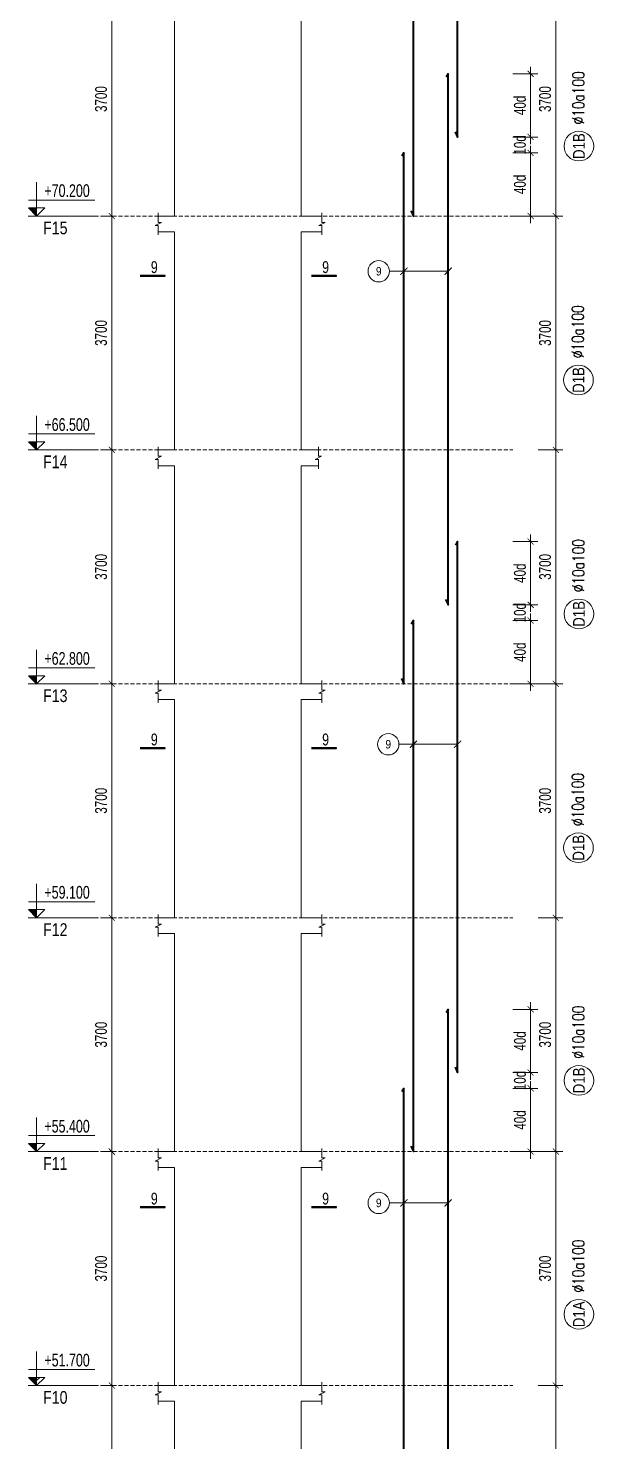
# Model space of a CAD drawing. Header units: millimetres. Extents: x 415878 to 795945, y 85573 to 378758.
# Drawn here: x 476186 to 485136, y 152140 to 174500 of the extents above; entities that cross this region are included whole.
import ezdxf
from ezdxf.enums import TextEntityAlignment as Align

# ---------------------------------------------------------------- set-up
doc = ezdxf.new("R2010")
doc.units = ezdxf.units.MM
doc.linetypes.add('DASHED2', pattern=[9.524999999999999, 6.35, -3.175])
doc.layers.get('0').update_dxf_attribs({"lineweight": 20})
doc.layers.get('Defpoints').update_dxf_attribs({"color": 151, "lineweight": 9})
for name, color, linetype, lineweight in [('NDC_S_ANNO', 7, 'Continuous', 20), ('NDC_S_CONTINUOUS', 3, 'Continuous', 20), ('NDC_S_DIM', 1, 'Continuous', 15), ('NDC_S_ENG TITLE', 3, 'Continuous', 20), ('NDC_S_HATCH MATERIAL', 8, 'Continuous', 13), ('NDC_S_LEADER', 1, 'Continuous', 15), ('NDC_S_REBAR NO.', 7, 'Continuous', 20), ('NDC_S_REBAR NO. BOX', 1, 'Continuous', 9), ('NDC_S_STIRRUP', 4, 'Continuous', 40), ('NDC_S_TEXT SYMBOL', 7, 'Continuous', 20), ('NDC_S_VN TEXT', 7, 'Continuous', 20)]:
    doc.layers.add(name, color=color, linetype=linetype, lineweight=lineweight)
doc.styles.add('NDC_ANNO', font='', dxfattribs={"width": 0.8})
doc.styles.add('NDC_ARIAL', font='arial.ttf', dxfattribs={"width": 0.85})
doc.styles.add('NDC_DIM', font='', dxfattribs={"width": 0.75})
doc.styles.add('NDC_ROMANS', font='romans.shx', dxfattribs={"width": 0.7})
doc.styles.add('NDC_VIE TXT', font='arial.ttf', dxfattribs={"width": 0.8})
doc.styles.get('NDC_ANNO').set_extended_font_data('Dotum')
doc.styles.get('NDC_DIM').set_extended_font_data('Dotum')
doc.dimstyles.new('NDC_dim_75', dxfattribs={"dimscale": 75, "dimtxt": 2.5, "dimasz": 1.5, "dimexe": 1.5, "dimexo": 2.5, "dimgap": 1, "dimtad": 1, "dimdec": 0, "dimzin": 0, "dimdsep": 46, "dimtxsty": 'NDC_DIM', "dimblk": 'DIMMARK', "dimcen": 0.09, "dimdle": 1.2, "dimclrd": 1, "dimclre": 1, "dimclrt": 3, "dimadec": 0, "dimazin": 0, "dimtfac": 1, "dimtdec": 0, "dimtix": 1, "dimtofl": 0, "dimtmove": 0, "dimatfit": 3, "dimfxl": 8, "dimfxlon": 1, "dimtolj": 1, "dimtzin": 0, "dimarcsym": 0})

# ---------------------------------------------------------------- blocks, each defined once
blk = doc.blocks.new('*U25')
at = {"layer": 'NDC_S_ANNO', "color": 0, "linetype": 'ByBlock', "lineweight": -2}
blk.add_line((-4.357142640116527, 0.002997111644365447), (1.000000217026004, 0.002999782974066001), dxfattribs=at)
at = {"layer": 'NDC_S_ANNO', "ltscale": 0.005, "const_width": 0.5}
blk.add_lwpolyline([(1.000000217026004, 0.002999782974066001), (-4.357142640116527, 0.002997111644365447)], dxfattribs=at)
at = {"layer": 'NDC_S_TEXT SYMBOL', "linetype": 'ByBlock', "lineweight": -2, "style": 'NDC_ANNO', "width": 0.8}
blk.add_attdef('DETAIL', text='', height=2.5, dxfattribs=at).set_placement((-0.635006858396082, 1.824862175366434), align=Align.MIDDLE_RIGHT)
blk = doc.blocks.new('*U26')
at = {"layer": 'NDC_S_ANNO', "color": 0, "linetype": 'ByBlock', "lineweight": -2}
blk.add_line((1.000000217026004, 0.002997111644368654), (-4.357142640116527, 0.002999782974062794), dxfattribs=at)
at = {"layer": 'NDC_S_ANNO', "ltscale": 0.005, "const_width": 0.5}
blk.add_lwpolyline([(1.000000217026004, 0.002999782974066001), (-4.357142640116527, 0.002997111644365447)], dxfattribs=at)
at = {"layer": 'NDC_S_TEXT SYMBOL', "linetype": 'ByBlock', "lineweight": -2, "style": 'NDC_ANNO', "width": 0.8}
blk.add_attdef('DETAIL', text='', height=2.5, dxfattribs=at).set_placement((-0.635006858396082, 1.824862175366434), align=Align.MIDDLE_RIGHT)
blk = doc.blocks.new('DIMMARK')
at = {"layer": 'NDC_S_DIM', "color": 1}
blk.add_line((-1.5, 0), (1, 0), dxfattribs=at)
at = {"layer": 'NDC_S_DIM', "color": 2, "const_width": 0.1}
blk.add_lwpolyline([(-0.4242640687119285, -0.4242640687119285), (0.4242640687119285, 0.4242640687119285)], dxfattribs=at)
blk = doc.blocks.new('*D673')
at = {"layer": 'Defpoints', "color": 0, "transparency": 16777216}
for p in [(477507.7895049969, 153029.3984995191), (477739.352542142, 153029.3984995191), (477904.1613285603, 149329.3984995191)]:
    blk.add_point(p, dxfattribs=at)
at = {"layer": 'NDC_S_HATCH MATERIAL', "color": 1, "lineweight": -2, "transparency": 16777216}
for p, q in [((477551.852542142, 153029.3984995191), (477395.2895049969, 153029.3984995191)), ((477507.7895049969, 149441.8984995191), (477507.7895049969, 152916.8984995191)), ((477716.6613285603, 149329.3984995191), (477395.2895049969, 149329.3984995191))]:
    blk.add_line(p, q, dxfattribs=at)
at = {"layer": 'NDC_S_HATCH MATERIAL', "color": 1, "lineweight": -2, "transparency": 16777216, "xscale": 112.5, "yscale": 112.5, "zscale": 112.5}
for p, rotation in [((477507.7895049969, 153029.3984995191), 90), ((477507.7895049969, 149329.3984995191), 270)]:
    blk.add_blockref('DIMMARK', p, dxfattribs=dict(at, rotation=rotation))
at = {"layer": 'NDC_S_HATCH MATERIAL', "color": 3, "transparency": 16777216, "insert": (477339.0395049968, 151179.3984995192), "char_height": 187.5, "attachment_point": 5, "rotation": 90, "style": 'NDC_DIM'}
blk.add_mtext('\\A1;3700', dxfattribs=at)
blk = doc.blocks.new('*D674')
at = {"layer": 'Defpoints', "color": 0, "transparency": 16777216}
for p in [(477507.7895049971, 156729.3984995191), (477739.3525421419, 156729.3984995191), (477739.352542142, 153029.3984995191)]:
    blk.add_point(p, dxfattribs=at)
at = {"layer": 'NDC_S_HATCH MATERIAL', "color": 1, "lineweight": -2, "transparency": 16777216}
for p, q in [((477551.8525421419, 156729.3984995191), (477395.2895049971, 156729.3984995191)), ((477507.7895049971, 153141.8984995191), (477507.7895049971, 156616.8984995191)), ((477551.852542142, 153029.3984995191), (477395.2895049971, 153029.3984995191))]:
    blk.add_line(p, q, dxfattribs=at)
at = {"layer": 'NDC_S_HATCH MATERIAL', "color": 1, "lineweight": -2, "transparency": 16777216, "xscale": 112.5, "yscale": 112.5, "zscale": 112.5}
for p, rotation in [((477507.7895049971, 156729.3984995191), 90), ((477507.7895049971, 153029.3984995191), 270)]:
    blk.add_blockref('DIMMARK', p, dxfattribs=dict(at, rotation=rotation))
at = {"layer": 'NDC_S_HATCH MATERIAL', "color": 3, "transparency": 16777216, "insert": (477339.039504997, 154879.3984995192), "char_height": 187.5, "attachment_point": 5, "rotation": 90, "style": 'NDC_DIM'}
blk.add_mtext('\\A1;3700', dxfattribs=at)
blk = doc.blocks.new('*D675')
at = {"layer": 'Defpoints', "color": 0, "transparency": 16777216}
for p in [(477507.7895049973, 160429.3984995191), (477739.3525421419, 160429.3984995191), (477739.3525421419, 156729.3984995191)]:
    blk.add_point(p, dxfattribs=at)
at = {"layer": 'NDC_S_HATCH MATERIAL', "color": 1, "lineweight": -2, "transparency": 16777216}
for p, q in [((477551.8525421419, 160429.3984995191), (477395.2895049973, 160429.3984995191)), ((477507.7895049973, 156841.8984995191), (477507.7895049973, 160316.8984995191)), ((477551.8525421419, 156729.3984995191), (477395.2895049973, 156729.3984995191))]:
    blk.add_line(p, q, dxfattribs=at)
at = {"layer": 'NDC_S_HATCH MATERIAL', "color": 1, "lineweight": -2, "transparency": 16777216, "xscale": 112.5, "yscale": 112.5, "zscale": 112.5}
for p, rotation in [((477507.7895049973, 160429.3984995191), 90), ((477507.7895049973, 156729.3984995191), 270)]:
    blk.add_blockref('DIMMARK', p, dxfattribs=dict(at, rotation=rotation))
at = {"layer": 'NDC_S_HATCH MATERIAL', "color": 3, "transparency": 16777216, "insert": (477339.0395049973, 158579.3984995192), "char_height": 187.5, "attachment_point": 5, "rotation": 90, "style": 'NDC_DIM'}
blk.add_mtext('\\A1;3700', dxfattribs=at)
blk = doc.blocks.new('*D676')
at = {"layer": 'Defpoints', "color": 0, "transparency": 16777216}
for p in [(477507.7895049975, 164129.3984995191), (477739.3525421419, 164129.3984995191), (477739.3525421419, 160429.3984995191)]:
    blk.add_point(p, dxfattribs=at)
at = {"layer": 'NDC_S_HATCH MATERIAL', "color": 1, "lineweight": -2, "transparency": 16777216}
for p, q in [((477551.8525421419, 164129.3984995191), (477395.2895049975, 164129.3984995191)), ((477507.7895049975, 160541.8984995191), (477507.7895049975, 164016.8984995191)), ((477551.8525421419, 160429.3984995191), (477395.2895049975, 160429.3984995191))]:
    blk.add_line(p, q, dxfattribs=at)
at = {"layer": 'NDC_S_HATCH MATERIAL', "color": 1, "lineweight": -2, "transparency": 16777216, "xscale": 112.5, "yscale": 112.5, "zscale": 112.5}
for p, rotation in [((477507.7895049975, 164129.3984995191), 90), ((477507.7895049975, 160429.3984995191), 270)]:
    blk.add_blockref('DIMMARK', p, dxfattribs=dict(at, rotation=rotation))
at = {"layer": 'NDC_S_HATCH MATERIAL', "color": 3, "transparency": 16777216, "insert": (477339.0395049975, 162279.3984995192), "char_height": 187.5, "attachment_point": 5, "rotation": 90, "style": 'NDC_DIM'}
blk.add_mtext('\\A1;3700', dxfattribs=at)
blk = doc.blocks.new('*D677')
at = {"layer": 'Defpoints', "color": 0, "transparency": 16777216}
for p in [(477507.7895049978, 167829.3984995191), (477739.3525421419, 167829.3984995191), (477739.3525421419, 164129.3984995191)]:
    blk.add_point(p, dxfattribs=at)
at = {"layer": 'NDC_S_HATCH MATERIAL', "color": 1, "lineweight": -2, "transparency": 16777216}
for p, q in [((477551.8525421419, 167829.3984995191), (477395.2895049978, 167829.3984995191)), ((477507.7895049978, 164241.8984995191), (477507.7895049978, 167716.8984995191)), ((477551.8525421419, 164129.3984995191), (477395.2895049978, 164129.3984995191))]:
    blk.add_line(p, q, dxfattribs=at)
at = {"layer": 'NDC_S_HATCH MATERIAL', "color": 1, "lineweight": -2, "transparency": 16777216, "xscale": 112.5, "yscale": 112.5, "zscale": 112.5}
for p, rotation in [((477507.7895049978, 167829.3984995191), 90), ((477507.7895049978, 164129.3984995191), 270)]:
    blk.add_blockref('DIMMARK', p, dxfattribs=dict(at, rotation=rotation))
at = {"layer": 'NDC_S_HATCH MATERIAL', "color": 3, "transparency": 16777216, "insert": (477339.0395049977, 165979.3984995192), "char_height": 187.5, "attachment_point": 5, "rotation": 90, "style": 'NDC_DIM'}
blk.add_mtext('\\A1;3700', dxfattribs=at)
blk = doc.blocks.new('*D678')
at = {"layer": 'Defpoints', "color": 0, "transparency": 16777216}
for p in [(477507.789504998, 171529.3984995191), (477739.352542142, 171529.3984995191), (477739.3525421419, 167829.3984995191)]:
    blk.add_point(p, dxfattribs=at)
at = {"layer": 'NDC_S_HATCH MATERIAL', "color": 1, "lineweight": -2, "transparency": 16777216}
for p, q in [((477551.852542142, 171529.3984995191), (477395.289504998, 171529.3984995191)), ((477507.789504998, 167941.8984995191), (477507.789504998, 171416.8984995191)), ((477551.8525421419, 167829.3984995191), (477395.289504998, 167829.3984995191))]:
    blk.add_line(p, q, dxfattribs=at)
at = {"layer": 'NDC_S_HATCH MATERIAL', "color": 1, "lineweight": -2, "transparency": 16777216, "xscale": 112.5, "yscale": 112.5, "zscale": 112.5}
for p, rotation in [((477507.789504998, 171529.3984995191), 90), ((477507.789504998, 167829.3984995191), 270)]:
    blk.add_blockref('DIMMARK', p, dxfattribs=dict(at, rotation=rotation))
at = {"layer": 'NDC_S_HATCH MATERIAL', "color": 3, "transparency": 16777216, "insert": (477339.039504998, 169679.3984995192), "char_height": 187.5, "attachment_point": 5, "rotation": 90, "style": 'NDC_DIM'}
blk.add_mtext('\\A1;3700', dxfattribs=at)
blk = doc.blocks.new('*D679')
at = {"layer": 'Defpoints', "color": 0, "transparency": 16777216}
for p in [(477507.7895049982, 175229.3984995191), (477739.352542142, 175229.3984995191), (477739.352542142, 171529.3984995191)]:
    blk.add_point(p, dxfattribs=at)
at = {"layer": 'NDC_S_HATCH MATERIAL', "color": 1, "lineweight": -2, "transparency": 16777216}
for p, q in [((477551.852542142, 175229.3984995191), (477395.2895049982, 175229.3984995191)), ((477507.7895049982, 171641.8984995191), (477507.7895049982, 175116.8984995191)), ((477551.852542142, 171529.3984995191), (477395.2895049982, 171529.3984995191))]:
    blk.add_line(p, q, dxfattribs=at)
at = {"layer": 'NDC_S_HATCH MATERIAL', "color": 1, "lineweight": -2, "transparency": 16777216, "xscale": 112.5, "yscale": 112.5, "zscale": 112.5}
for p, rotation in [((477507.7895049982, 175229.3984995191), 90), ((477507.7895049982, 171529.3984995191), 270)]:
    blk.add_blockref('DIMMARK', p, dxfattribs=dict(at, rotation=rotation))
at = {"layer": 'NDC_S_HATCH MATERIAL', "color": 3, "transparency": 16777216, "insert": (477339.0395049982, 173379.3984995192), "char_height": 187.5, "attachment_point": 5, "rotation": 90, "style": 'NDC_DIM'}
blk.add_mtext('\\A1;3700', dxfattribs=at)
blk = doc.blocks.new('*D731')
at = {"layer": 'Defpoints', "color": 0, "transparency": 16777216}
for p in [(480502.9054952622, 157729.3984995189), (484136.9681330912, 157729.3984995189), (480502.9054952622, 156729.3984995191)]:
    blk.add_point(p, dxfattribs=at)
at = {"layer": 'NDC_S_HATCH MATERIAL', "color": 1, "lineweight": -2, "transparency": 16777216}
for p, q in [((483855.7181330912, 157729.3984995189), (484249.4681330912, 157729.3984995189)), ((484136.9681330912, 156841.8984995191), (484136.9681330912, 157616.8984995189)), ((483855.7181330912, 156729.3984995191), (484249.4681330912, 156729.3984995191))]:
    blk.add_line(p, q, dxfattribs=at)
at = {"layer": 'NDC_S_HATCH MATERIAL', "color": 1, "lineweight": -2, "transparency": 16777216, "xscale": 112.5, "yscale": 112.5, "zscale": 112.5}
for p, rotation in [((484136.9681330912, 157729.3984995189), 90), ((484136.9681330912, 156729.3984995191), 270)]:
    blk.add_blockref('DIMMARK', p, dxfattribs=dict(at, rotation=rotation))
at = {"layer": 'NDC_S_HATCH MATERIAL', "color": 3, "transparency": 16777216, "insert": (483968.2181330911, 157229.3984995191), "char_height": 187.5, "attachment_point": 5, "rotation": 90, "style": 'NDC_DIM'}
blk.add_mtext('\\A1;\\A1;40d', dxfattribs=at)
blk = doc.blocks.new('*D732')
at = {"layer": 'Defpoints', "color": 0, "transparency": 16777216}
for p in [(480502.9054952622, 157979.3984995189), (484136.9681330916, 157979.3984995189), (480502.9054952622, 157729.3984995189)]:
    blk.add_point(p, dxfattribs=at)
at = {"layer": 'NDC_S_HATCH MATERIAL', "color": 1, "lineweight": -2, "transparency": 16777216}
for p, q in [((484136.9681330916, 158091.8984995189), (484136.9681330916, 158204.3984995189)), ((483855.7181330916, 157979.3984995189), (484249.4681330916, 157979.3984995189)), ((483855.7181330916, 157729.3984995189), (484249.4681330916, 157729.3984995189)), ((484136.9681330916, 157616.8984995189), (484136.9681330916, 157504.3984995189))]:
    blk.add_line(p, q, dxfattribs=at)
at = {"layer": 'NDC_S_HATCH MATERIAL', "color": 1, "lineweight": -2, "transparency": 16777216, "xscale": 112.5, "yscale": 112.5, "zscale": 112.5}
for p, rotation in [((484136.9681330916, 157979.3984995189), 270), ((484136.9681330916, 157729.3984995189), 90)]:
    blk.add_blockref('DIMMARK', p, dxfattribs=dict(at, rotation=rotation))
at = {"layer": 'NDC_S_HATCH MATERIAL', "color": 3, "transparency": 16777216, "insert": (483968.2181330916, 157854.398499519), "char_height": 187.5, "attachment_point": 5, "rotation": 90, "style": 'NDC_DIM'}
blk.add_mtext('\\A1;\\A1;10d', dxfattribs=at)
blk = doc.blocks.new('*D733')
at = {"layer": 'Defpoints', "color": 0, "transparency": 16777216}
for p in [(480502.9054952622, 158979.3984995189), (484136.9681330921, 158979.3984995189), (480502.9054952622, 157979.3984995189)]:
    blk.add_point(p, dxfattribs=at)
at = {"layer": 'NDC_S_HATCH MATERIAL', "color": 1, "lineweight": -2, "transparency": 16777216}
for p, q in [((483855.7181330921, 158979.3984995189), (484249.4681330921, 158979.3984995189)), ((484136.9681330921, 158091.8984995189), (484136.9681330921, 158866.8984995189)), ((483855.7181330921, 157979.3984995189), (484249.4681330921, 157979.3984995189))]:
    blk.add_line(p, q, dxfattribs=at)
at = {"layer": 'NDC_S_HATCH MATERIAL', "color": 1, "lineweight": -2, "transparency": 16777216, "xscale": 112.5, "yscale": 112.5, "zscale": 112.5}
for p, rotation in [((484136.9681330921, 158979.3984995189), 90), ((484136.9681330921, 157979.3984995189), 270)]:
    blk.add_blockref('DIMMARK', p, dxfattribs=dict(at, rotation=rotation))
at = {"layer": 'NDC_S_HATCH MATERIAL', "color": 3, "transparency": 16777216, "insert": (483968.218133092, 158479.398499519), "char_height": 187.5, "attachment_point": 5, "rotation": 90, "style": 'NDC_DIM'}
blk.add_mtext('\\A1;\\A1;40d', dxfattribs=at)
blk = doc.blocks.new('*D734')
at = {"layer": 'Defpoints', "color": 0, "transparency": 16777216}
for p in [(482831.5425903327, 165129.3984995188), (484136.9681330912, 165129.3984995188), (482831.5425903327, 164129.398499519)]:
    blk.add_point(p, dxfattribs=at)
at = {"layer": 'NDC_S_HATCH MATERIAL', "color": 1, "lineweight": -2, "transparency": 16777216}
for p, q in [((483855.7181330912, 165129.3984995188), (484249.4681330912, 165129.3984995188)), ((484136.9681330912, 164241.898499519), (484136.9681330912, 165016.8984995188)), ((483855.7181330912, 164129.398499519), (484249.4681330912, 164129.398499519))]:
    blk.add_line(p, q, dxfattribs=at)
at = {"layer": 'NDC_S_HATCH MATERIAL', "color": 1, "lineweight": -2, "transparency": 16777216, "xscale": 112.5, "yscale": 112.5, "zscale": 112.5}
for p, rotation in [((484136.9681330912, 165129.3984995188), 90), ((484136.9681330912, 164129.398499519), 270)]:
    blk.add_blockref('DIMMARK', p, dxfattribs=dict(at, rotation=rotation))
at = {"layer": 'NDC_S_HATCH MATERIAL', "color": 3, "transparency": 16777216, "insert": (483968.2181330911, 164629.398499519), "char_height": 187.5, "attachment_point": 5, "rotation": 90, "style": 'NDC_DIM'}
blk.add_mtext('\\A1;\\A1;40d', dxfattribs=at)
blk = doc.blocks.new('*D735')
at = {"layer": 'Defpoints', "color": 0, "transparency": 16777216}
for p in [(482831.5425903327, 165379.3984995188), (484136.9681330916, 165379.3984995188), (482831.5425903327, 165129.3984995188)]:
    blk.add_point(p, dxfattribs=at)
at = {"layer": 'NDC_S_HATCH MATERIAL', "color": 1, "lineweight": -2, "transparency": 16777216}
for p, q in [((484136.9681330916, 165491.8984995188), (484136.9681330916, 165604.3984995188)), ((483855.7181330916, 165379.3984995188), (484249.4681330916, 165379.3984995188)), ((483855.7181330916, 165129.3984995188), (484249.4681330916, 165129.3984995188)), ((484136.9681330916, 165016.8984995188), (484136.9681330916, 164904.3984995188))]:
    blk.add_line(p, q, dxfattribs=at)
at = {"layer": 'NDC_S_HATCH MATERIAL', "color": 1, "lineweight": -2, "transparency": 16777216, "xscale": 112.5, "yscale": 112.5, "zscale": 112.5}
for p, rotation in [((484136.9681330916, 165379.3984995188), 270), ((484136.9681330916, 165129.3984995188), 90)]:
    blk.add_blockref('DIMMARK', p, dxfattribs=dict(at, rotation=rotation))
at = {"layer": 'NDC_S_HATCH MATERIAL', "color": 3, "transparency": 16777216, "insert": (483968.2181330916, 165254.3984995189), "char_height": 187.5, "attachment_point": 5, "rotation": 90, "style": 'NDC_DIM'}
blk.add_mtext('\\A1;\\A1;10d', dxfattribs=at)
blk = doc.blocks.new('*D736')
at = {"layer": 'Defpoints', "color": 0, "transparency": 16777216}
for p in [(482831.5425903327, 166379.3984995188), (484136.9681330921, 166379.3984995188), (482831.5425903327, 165379.3984995188)]:
    blk.add_point(p, dxfattribs=at)
at = {"layer": 'NDC_S_HATCH MATERIAL', "color": 1, "lineweight": -2, "transparency": 16777216}
for p, q in [((483855.7181330921, 166379.3984995188), (484249.4681330921, 166379.3984995188)), ((484136.9681330921, 165491.8984995188), (484136.9681330921, 166266.8984995188)), ((483855.7181330921, 165379.3984995188), (484249.4681330921, 165379.3984995188))]:
    blk.add_line(p, q, dxfattribs=at)
at = {"layer": 'NDC_S_HATCH MATERIAL', "color": 1, "lineweight": -2, "transparency": 16777216, "xscale": 112.5, "yscale": 112.5, "zscale": 112.5}
for p, rotation in [((484136.9681330921, 166379.3984995188), 90), ((484136.9681330921, 165379.3984995188), 270)]:
    blk.add_blockref('DIMMARK', p, dxfattribs=dict(at, rotation=rotation))
at = {"layer": 'NDC_S_HATCH MATERIAL', "color": 3, "transparency": 16777216, "insert": (483968.218133092, 165879.3984995189), "char_height": 187.5, "attachment_point": 5, "rotation": 90, "style": 'NDC_DIM'}
blk.add_mtext('\\A1;\\A1;40d', dxfattribs=at)
blk = doc.blocks.new('*D737')
at = {"layer": 'Defpoints', "color": 0, "transparency": 16777216}
for p in [(482981.5425903336, 172529.3984995188), (484136.9681330916, 172529.3984995188), (482981.5425903336, 171529.398499519)]:
    blk.add_point(p, dxfattribs=at)
at = {"layer": 'NDC_S_HATCH MATERIAL', "color": 1, "lineweight": -2, "transparency": 16777216}
for p, q in [((483855.7181330916, 172529.3984995188), (484249.4681330916, 172529.3984995188)), ((484136.9681330916, 171641.898499519), (484136.9681330916, 172416.8984995188)), ((483855.7181330916, 171529.398499519), (484249.4681330916, 171529.398499519))]:
    blk.add_line(p, q, dxfattribs=at)
at = {"layer": 'NDC_S_HATCH MATERIAL', "color": 1, "lineweight": -2, "transparency": 16777216, "xscale": 112.5, "yscale": 112.5, "zscale": 112.5}
for p, rotation in [((484136.9681330916, 172529.3984995188), 90), ((484136.9681330916, 171529.398499519), 270)]:
    blk.add_blockref('DIMMARK', p, dxfattribs=dict(at, rotation=rotation))
at = {"layer": 'NDC_S_HATCH MATERIAL', "color": 3, "transparency": 16777216, "insert": (483968.2181330915, 172029.398499519), "char_height": 187.5, "attachment_point": 5, "rotation": 90, "style": 'NDC_DIM'}
blk.add_mtext('\\A1;\\A1;40d', dxfattribs=at)
blk = doc.blocks.new('*D738')
at = {"layer": 'Defpoints', "color": 0, "transparency": 16777216}
for p in [(482981.5425903336, 172779.3984995188), (484136.968133092, 172779.3984995188), (482981.5425903336, 172529.3984995188)]:
    blk.add_point(p, dxfattribs=at)
at = {"layer": 'NDC_S_HATCH MATERIAL', "color": 1, "lineweight": -2, "transparency": 16777216}
for p, q in [((484136.968133092, 172891.8984995188), (484136.968133092, 173004.3984995188)), ((483855.718133092, 172779.3984995188), (484249.468133092, 172779.3984995188)), ((483855.718133092, 172529.3984995188), (484249.468133092, 172529.3984995188)), ((484136.968133092, 172416.8984995188), (484136.968133092, 172304.3984995188))]:
    blk.add_line(p, q, dxfattribs=at)
at = {"layer": 'NDC_S_HATCH MATERIAL', "color": 1, "lineweight": -2, "transparency": 16777216, "xscale": 112.5, "yscale": 112.5, "zscale": 112.5}
for p, rotation in [((484136.968133092, 172779.3984995188), 270), ((484136.968133092, 172529.3984995188), 90)]:
    blk.add_blockref('DIMMARK', p, dxfattribs=dict(at, rotation=rotation))
at = {"layer": 'NDC_S_HATCH MATERIAL', "color": 3, "transparency": 16777216, "insert": (483968.218133092, 172654.3984995189), "char_height": 187.5, "attachment_point": 5, "rotation": 90, "style": 'NDC_DIM'}
blk.add_mtext('\\A1;\\A1;10d', dxfattribs=at)
blk = doc.blocks.new('*D739')
at = {"layer": 'Defpoints', "color": 0, "transparency": 16777216}
for p in [(482981.5425903336, 173779.3984995188), (484136.9681330925, 173779.3984995188), (482981.5425903336, 172779.3984995188)]:
    blk.add_point(p, dxfattribs=at)
at = {"layer": 'NDC_S_HATCH MATERIAL', "color": 1, "lineweight": -2, "transparency": 16777216}
for p, q in [((483855.7181330925, 173779.3984995188), (484249.4681330925, 173779.3984995188)), ((484136.9681330925, 172891.8984995188), (484136.9681330925, 173666.8984995188)), ((483855.7181330925, 172779.3984995188), (484249.4681330925, 172779.3984995188))]:
    blk.add_line(p, q, dxfattribs=at)
at = {"layer": 'NDC_S_HATCH MATERIAL', "color": 1, "lineweight": -2, "transparency": 16777216, "xscale": 112.5, "yscale": 112.5, "zscale": 112.5}
for p, rotation in [((484136.9681330925, 173779.3984995188), 90), ((484136.9681330925, 172779.3984995188), 270)]:
    blk.add_blockref('DIMMARK', p, dxfattribs=dict(at, rotation=rotation))
at = {"layer": 'NDC_S_HATCH MATERIAL', "color": 3, "transparency": 16777216, "insert": (483968.2181330925, 173279.3984995189), "char_height": 187.5, "attachment_point": 5, "rotation": 90, "style": 'NDC_DIM'}
blk.add_mtext('\\A1;\\A1;40d', dxfattribs=at)
blk = doc.blocks.new('*D778')
at = {"layer": 'Defpoints', "color": 0, "transparency": 16777216}
for p in [(480502.9054952622, 153029.3984995191), (484535.3505426102, 153029.3984995191), (480502.9054952622, 149329.3984995191)]:
    blk.add_point(p, dxfattribs=at)
at = {"layer": 'NDC_S_VN TEXT', "color": 1, "lineweight": -2, "transparency": 16777216}
for p, q in [((484254.1005426102, 153029.3984995191), (484647.8505426102, 153029.3984995191)), ((484535.3505426102, 149441.8984995191), (484535.3505426102, 152916.8984995191)), ((484254.1005426102, 149329.3984995191), (484647.8505426102, 149329.3984995191))]:
    blk.add_line(p, q, dxfattribs=at)
at = {"layer": 'NDC_S_VN TEXT', "color": 1, "lineweight": -2, "transparency": 16777216, "xscale": 112.5, "yscale": 112.5, "zscale": 112.5}
for p, rotation in [((484535.3505426102, 153029.3984995191), 90), ((484535.3505426102, 149329.3984995191), 270)]:
    blk.add_blockref('DIMMARK', p, dxfattribs=dict(at, rotation=rotation))
at = {"layer": 'NDC_S_VN TEXT', "color": 3, "transparency": 16777216, "insert": (484366.6005426101, 151179.3984995192), "char_height": 187.5, "attachment_point": 5, "rotation": 90, "style": 'NDC_DIM'}
blk.add_mtext('\\A1;3700', dxfattribs=at)
blk = doc.blocks.new('*D779')
at = {"layer": 'Defpoints', "color": 0, "transparency": 16777216}
for p in [(480502.9054952622, 156729.3984995191), (484535.3505426104, 156729.3984995191), (480502.9054952622, 153029.3984995191)]:
    blk.add_point(p, dxfattribs=at)
at = {"layer": 'NDC_S_VN TEXT', "color": 1, "lineweight": -2, "transparency": 16777216}
for p, q in [((484254.1005426104, 156729.3984995191), (484647.8505426104, 156729.3984995191)), ((484535.3505426104, 153141.8984995191), (484535.3505426104, 156616.8984995191)), ((484254.1005426104, 153029.3984995191), (484647.8505426104, 153029.3984995191))]:
    blk.add_line(p, q, dxfattribs=at)
at = {"layer": 'NDC_S_VN TEXT', "color": 1, "lineweight": -2, "transparency": 16777216, "xscale": 112.5, "yscale": 112.5, "zscale": 112.5}
for p, rotation in [((484535.3505426104, 156729.3984995191), 90), ((484535.3505426104, 153029.3984995191), 270)]:
    blk.add_blockref('DIMMARK', p, dxfattribs=dict(at, rotation=rotation))
at = {"layer": 'NDC_S_VN TEXT', "color": 3, "transparency": 16777216, "insert": (484366.6005426103, 154879.3984995192), "char_height": 187.5, "attachment_point": 5, "rotation": 90, "style": 'NDC_DIM'}
blk.add_mtext('\\A1;3700', dxfattribs=at)
blk = doc.blocks.new('*D780')
at = {"layer": 'Defpoints', "color": 0, "transparency": 16777216}
for p in [(480502.9054952622, 160429.3984995192), (484535.3505426106, 160429.3984995192), (480502.9054952622, 156729.3984995191)]:
    blk.add_point(p, dxfattribs=at)
at = {"layer": 'NDC_S_VN TEXT', "color": 1, "lineweight": -2, "transparency": 16777216}
for p, q in [((484254.1005426106, 160429.3984995192), (484647.8505426106, 160429.3984995192)), ((484535.3505426106, 156841.8984995191), (484535.3505426106, 160316.8984995192)), ((484254.1005426106, 156729.3984995191), (484647.8505426106, 156729.3984995191))]:
    blk.add_line(p, q, dxfattribs=at)
at = {"layer": 'NDC_S_VN TEXT', "color": 1, "lineweight": -2, "transparency": 16777216, "xscale": 112.5, "yscale": 112.5, "zscale": 112.5}
for p, rotation in [((484535.3505426106, 160429.3984995192), 90), ((484535.3505426106, 156729.3984995191), 270)]:
    blk.add_blockref('DIMMARK', p, dxfattribs=dict(at, rotation=rotation))
at = {"layer": 'NDC_S_VN TEXT', "color": 3, "transparency": 16777216, "insert": (484366.6005426106, 158579.3984995192), "char_height": 187.5, "attachment_point": 5, "rotation": 90, "style": 'NDC_DIM'}
blk.add_mtext('\\A1;3700', dxfattribs=at)
blk = doc.blocks.new('*D781')
at = {"layer": 'Defpoints', "color": 0, "transparency": 16777216}
for p in [(480502.9054952622, 164129.3984995191), (484535.3505426109, 164129.3984995191), (480502.9054952622, 160429.3984995192)]:
    blk.add_point(p, dxfattribs=at)
at = {"layer": 'NDC_S_VN TEXT', "color": 1, "lineweight": -2, "transparency": 16777216}
for p, q in [((484254.1005426109, 164129.3984995191), (484647.8505426109, 164129.3984995191)), ((484535.3505426109, 160541.8984995192), (484535.3505426109, 164016.8984995191)), ((484254.1005426109, 160429.3984995192), (484647.8505426109, 160429.3984995192))]:
    blk.add_line(p, q, dxfattribs=at)
at = {"layer": 'NDC_S_VN TEXT', "color": 1, "lineweight": -2, "transparency": 16777216, "xscale": 112.5, "yscale": 112.5, "zscale": 112.5}
for p, rotation in [((484535.3505426109, 164129.3984995191), 90), ((484535.3505426109, 160429.3984995192), 270)]:
    blk.add_blockref('DIMMARK', p, dxfattribs=dict(at, rotation=rotation))
at = {"layer": 'NDC_S_VN TEXT', "color": 3, "transparency": 16777216, "insert": (484366.6005426108, 162279.3984995192), "char_height": 187.5, "attachment_point": 5, "rotation": 90, "style": 'NDC_DIM'}
blk.add_mtext('\\A1;3700', dxfattribs=at)
blk = doc.blocks.new('*D782')
at = {"layer": 'Defpoints', "color": 0, "transparency": 16777216}
for p in [(480502.9054952622, 167829.3984995191), (484535.3505426111, 167829.3984995191), (480502.9054952622, 164129.3984995191)]:
    blk.add_point(p, dxfattribs=at)
at = {"layer": 'NDC_S_VN TEXT', "color": 1, "lineweight": -2, "transparency": 16777216}
for p, q in [((484254.1005426111, 167829.3984995191), (484647.8505426111, 167829.3984995191)), ((484535.3505426111, 164241.8984995191), (484535.3505426111, 167716.8984995191)), ((484254.1005426111, 164129.3984995191), (484647.8505426111, 164129.3984995191))]:
    blk.add_line(p, q, dxfattribs=at)
at = {"layer": 'NDC_S_VN TEXT', "color": 1, "lineweight": -2, "transparency": 16777216, "xscale": 112.5, "yscale": 112.5, "zscale": 112.5}
for p, rotation in [((484535.3505426111, 167829.3984995191), 90), ((484535.3505426111, 164129.3984995191), 270)]:
    blk.add_blockref('DIMMARK', p, dxfattribs=dict(at, rotation=rotation))
at = {"layer": 'NDC_S_VN TEXT', "color": 3, "transparency": 16777216, "insert": (484366.600542611, 165979.3984995192), "char_height": 187.5, "attachment_point": 5, "rotation": 90, "style": 'NDC_DIM'}
blk.add_mtext('\\A1;3700', dxfattribs=at)
blk = doc.blocks.new('*D783')
at = {"layer": 'Defpoints', "color": 0, "transparency": 16777216}
for p in [(480502.9054952622, 171529.3984995191), (484535.3505426113, 171529.3984995191), (480502.9054952622, 167829.3984995191)]:
    blk.add_point(p, dxfattribs=at)
at = {"layer": 'NDC_S_VN TEXT', "color": 1, "lineweight": -2, "transparency": 16777216}
for p, q in [((484254.1005426113, 171529.3984995191), (484647.8505426113, 171529.3984995191)), ((484535.3505426113, 167941.8984995191), (484535.3505426113, 171416.8984995191)), ((484254.1005426113, 167829.3984995191), (484647.8505426113, 167829.3984995191))]:
    blk.add_line(p, q, dxfattribs=at)
at = {"layer": 'NDC_S_VN TEXT', "color": 1, "lineweight": -2, "transparency": 16777216, "xscale": 112.5, "yscale": 112.5, "zscale": 112.5}
for p, rotation in [((484535.3505426113, 171529.3984995191), 90), ((484535.3505426113, 167829.3984995191), 270)]:
    blk.add_blockref('DIMMARK', p, dxfattribs=dict(at, rotation=rotation))
at = {"layer": 'NDC_S_VN TEXT', "color": 3, "transparency": 16777216, "insert": (484366.6005426113, 169679.3984995192), "char_height": 187.5, "attachment_point": 5, "rotation": 90, "style": 'NDC_DIM'}
blk.add_mtext('\\A1;3700', dxfattribs=at)
blk = doc.blocks.new('*D784')
at = {"layer": 'Defpoints', "color": 0, "transparency": 16777216}
for p in [(480502.9054952622, 175229.3984995192), (484535.3505426116, 175229.3984995192), (480502.9054952622, 171529.3984995191)]:
    blk.add_point(p, dxfattribs=at)
at = {"layer": 'NDC_S_VN TEXT', "color": 1, "lineweight": -2, "transparency": 16777216}
for p, q in [((484254.1005426116, 175229.3984995192), (484647.8505426116, 175229.3984995192)), ((484535.3505426116, 171641.8984995191), (484535.3505426116, 175116.8984995192)), ((484254.1005426116, 171529.3984995191), (484647.8505426116, 171529.3984995191))]:
    blk.add_line(p, q, dxfattribs=at)
at = {"layer": 'NDC_S_VN TEXT', "color": 1, "lineweight": -2, "transparency": 16777216, "xscale": 112.5, "yscale": 112.5, "zscale": 112.5}
for p, rotation in [((484535.3505426116, 175229.3984995192), 90), ((484535.3505426116, 171529.3984995191), 270)]:
    blk.add_blockref('DIMMARK', p, dxfattribs=dict(at, rotation=rotation))
at = {"layer": 'NDC_S_VN TEXT', "color": 3, "transparency": 16777216, "insert": (484366.6005426115, 173379.3984995192), "char_height": 187.5, "attachment_point": 5, "rotation": 90, "style": 'NDC_DIM'}
blk.add_mtext('\\A1;3700', dxfattribs=at)
blk = doc.blocks.new('CD')
at = {"layer": 'NDC_S_ANNO'}
blk.add_hatch(color=3, dxfattribs=at).paths.add_polyline_path([(5.820766091346741e-10, 159.6954857552046), (-161.2010908627417, 159.6954857552046), (5.820766091346741e-10, -5.529727786779404e-10)])
at = {"layer": 'NDC_S_ANNO', "ltscale": 50}
h = blk.add_hatch(dxfattribs=at)
h.set_pattern_fill('ANSI31', color=256, scale=140.6250541793833, style=0)
h.set_pattern_definition([(45, (5.820766091346741e-10, 0), (-315.7122508925224, 315.7122508925224), [])])
h.paths.add_polyline_path([(5.820766091346741e-10, 159.6954857552046), (5.820766091346741e-10, -5.529727786779404e-10), (161.2010908930097, 159.6954857552046)])
for p, q in [((-159.2704896852956, 314.0833880473947), (1146.947077315999, 314.0833880473947)), ((1156.125648126763, 0), (-163.8695725132129, 0))]:
    blk.add_line(p, q, dxfattribs=at)
for points in [[(5.820766091346741e-10, 669.4950748638657), (5.820766091346741e-10, -5.529727786779404e-10)], [(5.820766091346741e-10, -5.529727786779404e-10), (-161.2010908627417, 159.6954857552046), (5.820766091346741e-10, 159.6954857552046)], [(5.820766091346741e-10, -5.529727786779404e-10), (161.2010908930097, 159.6954857552046), (5.820766091346741e-10, 159.6954857552046)]]:
    blk.add_lwpolyline(points, dxfattribs=at)
at = {"layer": 'NDC_S_TEXT SYMBOL', "color": 3, "style": 'NDC_DIM', "width": 0.7}
blk.add_attdef('COT', (153.9534816145897, 374.6377722059842), '', height=250, dxfattribs=at)
blk = doc.blocks.new('MATDUNGCOTC5')
at = {"layer": 'NDC_S_CONTINUOUS'}
for points in [[(478242.9054952622, 171529.3984995191), (478502.9054952622, 171529.3984995191), (478502.9054952622, 174979.3984995191), (478242.9054952622, 174979.3984995191)], [(480832.9054952622, 171529.3984995191), (480502.9054952622, 171529.3984995191), (480502.9054952622, 174979.3984995191), (480832.9054952622, 174979.3984995191)], [(478242.9054952622, 167829.3984995191), (478502.9054952622, 167829.3984995191), (478502.9054952622, 171279.3984995191), (478242.9054952622, 171279.3984995191)], [(480779.5362294707, 167829.3984995191), (480502.9054952622, 167829.3984995191), (480502.9054952622, 171279.3984995191), (480832.9054952622, 171279.3984995191)], [(478242.9054952622, 164129.3984995191), (478502.9054952622, 164129.3984995191), (478502.9054952622, 167579.3984995191), (478242.9054952622, 167579.3984995191)], [(480832.9054952622, 164129.3984995191), (480502.9054952622, 164129.3984995191), (480502.9054952622, 167579.3984995191), (480779.5362294707, 167579.3984995191)], [(478242.9054952622, 160429.3984995191), (478502.9054952622, 160429.3984995191), (478502.9054952622, 163879.3984995191), (478242.9054952622, 163879.3984995191)], [(480832.9054952622, 160429.3984995191), (480502.9054952622, 160429.3984995191), (480502.9054952622, 163879.3984995191), (480832.9054952622, 163879.3984995191)], [(478242.9054952622, 156729.3984995191), (478502.9054952622, 156729.3984995191), (478502.9054952622, 160179.3984995191), (478242.9054952622, 160179.3984995191)], [(480832.9054952622, 156729.3984995191), (480502.9054952622, 156729.3984995191), (480502.9054952622, 160179.3984995191), (480832.9054952622, 160179.3984995191)], [(478242.9054952622, 153029.3984995191), (478502.9054952622, 153029.3984995191), (478502.9054952622, 156479.3984995191), (478242.9054952622, 156479.3984995191)], [(480832.9054952622, 153029.3984995191), (480502.9054952622, 153029.3984995191), (480502.9054952622, 156479.3984995191), (480832.9054952622, 156479.3984995191)], [(478242.9054952622, 149329.3984995191), (478502.9054952622, 149329.3984995191), (478502.9054952622, 152779.3984995191), (478242.9054952622, 152779.3984995191)], [(480962.9054952622, 149329.3984995191), (480502.9054952622, 149329.3984995191), (480502.9054952622, 152779.3984995191), (480832.9054952622, 152779.3984995191)]]:
    blk.add_lwpolyline(points, dxfattribs=at)
at = {"layer": 'NDC_S_DIM', "ltscale": 40}
for points in [[(478242.9054952622, 171229.3984995191), (478242.9054952622, 171379.3984995191), (478192.9054952622, 171379.3984995191), (478292.9054952622, 171429.3984995191), (478242.9054952622, 171429.3984995191), (478242.9054952622, 171579.3984995191)], [(480832.9054952622, 171229.3984995191), (480832.9054952622, 171379.3984995191), (480782.9054952622, 171379.3984995191), (480882.9054952622, 171429.3984995191), (480832.9054952622, 171429.3984995191), (480832.9054952622, 171579.3984995191)], [(478242.9054952622, 167529.3984995191), (478242.9054952622, 167679.3984995191), (478192.9054952622, 167679.3984995191), (478292.9054952622, 167729.3984995191), (478242.9054952622, 167729.3984995191), (478242.9054952622, 167879.3984995191)], [(480779.5362294707, 167529.3984995191), (480779.5362294707, 167679.3984995191), (480729.5362294707, 167679.3984995191), (480829.5362294707, 167729.3984995191), (480779.5362294707, 167729.3984995191), (480779.5362294707, 167879.3984995191)], [(478242.9054952622, 163829.3984995191), (478242.9054952622, 163979.3984995191), (478192.9054952622, 163979.3984995191), (478292.9054952622, 164029.3984995191), (478242.9054952622, 164029.3984995191), (478242.9054952622, 164179.3984995191)], [(480832.9054952622, 163829.3984995191), (480832.9054952622, 163979.3984995191), (480782.9054952622, 163979.3984995191), (480882.9054952622, 164029.3984995191), (480832.9054952622, 164029.3984995191), (480832.9054952622, 164179.3984995191)], [(478242.9054952622, 160129.3984995191), (478242.9054952622, 160279.3984995191), (478192.9054952622, 160279.3984995191), (478292.9054952622, 160329.3984995191), (478242.9054952622, 160329.3984995191), (478242.9054952622, 160479.3984995191)], [(480832.9054952622, 160129.3984995191), (480832.9054952622, 160279.3984995191), (480782.9054952622, 160279.3984995191), (480882.9054952622, 160329.3984995191), (480832.9054952622, 160329.3984995191), (480832.9054952622, 160479.3984995191)], [(478242.9054952622, 156429.3984995191), (478242.9054952622, 156579.3984995191), (478192.9054952622, 156579.3984995191), (478292.9054952622, 156629.3984995191), (478242.9054952622, 156629.3984995191), (478242.9054952622, 156779.3984995191)], [(480832.9054952622, 156429.3984995191), (480832.9054952622, 156579.3984995191), (480782.9054952622, 156579.3984995191), (480882.9054952622, 156629.3984995191), (480832.9054952622, 156629.3984995191), (480832.9054952622, 156779.3984995191)], [(478242.9054952622, 152729.3984995191), (478242.9054952622, 152879.3984995191), (478192.9054952622, 152879.3984995191), (478292.9054952622, 152929.3984995191), (478242.9054952622, 152929.3984995191), (478242.9054952622, 153079.3984995191)], [(480832.9054952622, 152729.3984995191), (480832.9054952622, 152879.3984995191), (480782.9054952622, 152879.3984995191), (480882.9054952622, 152929.3984995191), (480832.9054952622, 152929.3984995191), (480832.9054952622, 153079.3984995191)]]:
    blk.add_lwpolyline(points, dxfattribs=at)
at = {"layer": 'NDC_S_HATCH MATERIAL', "linetype": 'DASHED2', "ltscale": 10}
for p, q in [((476186.2351382691, 171529.3984995191), (483855.7181330998, 171529.3984995191)), ((476186.2351382691, 167829.3984995191), (483855.7181330998, 167829.3984995191)), ((476186.2351382691, 164129.3984995191), (483855.7181330998, 164129.3984995191)), ((476186.2351382691, 160429.3984995191), (483855.7181330998, 160429.3984995191)), ((476186.2351382691, 156729.3984995191), (483855.7181330998, 156729.3984995191)), ((476186.2351382691, 153029.3984995191), (483855.7181330998, 153029.3984995191))]:
    blk.add_line(p, q, dxfattribs=at)
at = {"layer": 'NDC_S_LEADER', "ltscale": 0.005}
for centre in [(481733.607473205, 170655.815113147), (481883.6074732059, 163173.5685891184), (481733.607473205, 155917.4424626149)]:
    blk.add_circle(centre, 168.749999999483, dxfattribs=at)
at = {"layer": 'NDC_S_REBAR NO. BOX'}
for centre in [(484901.0757702933, 172635.3379536528), (484894.1928543422, 168935.3379536527), (484901.0757702933, 165235.3379536527), (484894.1928543417, 161535.3379536528), (484901.0757702933, 157855.5763106492), (484901.0757702931, 154155.5763106491)]:
    blk.add_circle(centre, 234.8327636705481, dxfattribs=at)
at = {"layer": 'NDC_S_STIRRUP'}
for points in [[(482941.5425903336, 172862.8430402887), (482981.5425903336, 172779.3984995153), (482981.5425903338, 181179.3984995188), (482948.0067652073, 181124.551328319)], [(482241.5425903336, 171612.8430402924), (482281.5425903336, 171529.398499519), (482281.5425903338, 179929.3984995189), (482248.0067652073, 179874.5513283191)], [(482791.5425903327, 165462.8430402888), (482831.5425903327, 165379.3984995154), (482831.5425903328, 173779.3984995189), (482798.0067652063, 173724.551328319)], [(482091.5425903327, 164212.8430402924), (482131.5425903327, 164129.398499519), (482131.5425903328, 172529.398499519), (482098.0067652063, 172474.5513283191)], [(482941.5425903337, 158062.8430402889), (482981.5425903337, 157979.3984995155), (482981.5425903338, 166379.398499519), (482948.0067652073, 166324.5513283191)], [(482241.5425903337, 156812.8430402925), (482281.5425903337, 156729.3984995191), (482281.5425903338, 165129.398499519), (482248.0067652073, 165074.5513283192)], [(482791.5425903327, 150662.8430402889), (482831.5425903327, 150579.3984995155), (482831.5425903329, 158979.398499519), (482798.0067652064, 158924.5513283191)], [(482091.5425903327, 149412.8430402925), (482131.5425903327, 149329.3984995191), (482131.5425903329, 157729.3984995191), (482098.0067652064, 157674.5513283192)]]:
    blk.add_lwpolyline(points, dxfattribs=at)
at = {"layer": 'NDC_S_DIM'}
ref = blk.add_blockref('CD', (476317.9160447536, 171529.3984995191), dxfattribs=dict(at, xscale=0.803571428579744, yscale=0.803571428579744, zscale=0.803571428579744))
ref.add_attrib('COT', '+70.200', (476441.6286639082, 171830.4467093275), dxfattribs={"layer": '0', "color": 3, "height": 200.8928571428572, "style": 'NDC_DIM', "width": 0.75})
at = {"layer": 'NDC_S_DIM', "color": 2, "xscale": 75, "yscale": 75, "zscale": 75}
for name, p in [('*U25', (478282.9054854961, 170584.1514576955)), ('*U26', (480993.9769140675, 170584.1515779053)), ('*U25', (478282.9054854961, 163111.8640302554)), ('*U26', (480993.9769140675, 163111.8640302554)), ('*U25', (478282.9054854961, 155849.0846097819)), ('*U26', (480993.9769140675, 155849.0847299918))]:
    blk.add_blockref(name, p, dxfattribs=at).add_auto_attribs({'DETAIL': '9'})
at = {"layer": 'NDC_S_DIM'}
ref = blk.add_blockref('CD', (476317.9160447536, 167829.398499519), dxfattribs=dict(at, xscale=0.803571428579744, yscale=0.803571428579744, zscale=0.803571428579744))
ref.add_attrib('COT', '+66.500', (476441.6286639082, 168130.4467093274), dxfattribs={"layer": '0', "color": 3, "height": 200.8928571428572, "style": 'NDC_DIM', "width": 0.75})
ref = blk.add_blockref('CD', (476317.9160447536, 164129.3984995191), dxfattribs=dict(at, xscale=0.803571428579744, yscale=0.803571428579744, zscale=0.803571428579744))
ref.add_attrib('COT', '+62.800', (476441.6286639082, 164430.4467093275), dxfattribs={"layer": '0', "color": 3, "height": 200.8928571428572, "style": 'NDC_DIM', "width": 0.75})
ref = blk.add_blockref('CD', (476317.9160447536, 160429.3984995191), dxfattribs=dict(at, xscale=0.803571428579744, yscale=0.803571428579744, zscale=0.803571428579744))
ref.add_attrib('COT', '+59.100', (476441.6286639082, 160730.4467093275), dxfattribs={"layer": '0', "color": 3, "height": 200.8928571428572, "style": 'NDC_DIM', "width": 0.75})
ref = blk.add_blockref('CD', (476317.9160447536, 156729.3984995191), dxfattribs=dict(at, xscale=0.803571428579744, yscale=0.803571428579744, zscale=0.803571428579744))
ref.add_attrib('COT', '+55.400', (476441.6286639082, 157030.4467093275), dxfattribs={"layer": '0', "color": 3, "height": 200.8928571428572, "style": 'NDC_DIM', "width": 0.75})
ref = blk.add_blockref('CD', (476317.9160447536, 153029.3984995191), dxfattribs=dict(at, xscale=0.803571428579744, yscale=0.803571428579744, zscale=0.803571428579744))
ref.add_attrib('COT', '+51.700', (476441.6286639082, 153330.4467093275), dxfattribs={"layer": '0', "color": 3, "height": 200.8928571428572, "style": 'NDC_DIM', "width": 0.75})
at = {"layer": 'NDC_S_ENG TITLE', "ltscale": 3, "style": 'NDC_ROMANS', "width": 0.75}
for p in [(484986.1539755746, 172979.6129162869), (484979.2710596235, 169279.6129162869), (484986.1539755746, 165579.6129162869), (484979.271059623, 161879.612916287), (484986.1539755746, 158199.8512732834), (484986.1539755744, 154499.8512732833)]:
    blk.add_text('%%C10a100', height=187.5, rotation=90, dxfattribs=at).set_placement(p)
at = {"layer": 'NDC_S_REBAR NO.', "style": 'NDC_ARIAL', "width": 0.8}
for s, p in [('D1B', (484901.0757702933, 172635.3379536528)), ('D1B', (484894.1928543422, 168935.3379536527)), ('D1B', (484901.0757702933, 165235.3379536527)), ('D1B', (484894.1928543417, 161535.3379536528)), ('D1B', (484901.0757702933, 157855.5763106492)), ('D1A', (484901.0757702931, 154155.5763106491))]:
    blk.add_text(s, height=187.5, rotation=90, dxfattribs=at).set_placement(p, align=Align.MIDDLE_CENTER)
at = {"layer": 'NDC_S_VN TEXT', "style": 'NDC_VIE TXT', "width": 0.8}
for s, p in [('F15', (476420.6549657279, 171340.9813457581)), ('F14', (476420.6549657279, 167640.981345758)), ('F13', (476420.6549657279, 163940.9813457581)), ('F12', (476420.6549657279, 160240.9813457581)), ('F11', (476420.6549657279, 156540.9813457581)), ('F10', (476420.6549657279, 152840.9813457581))]:
    blk.add_text(s, height=200.8928571428571, dxfattribs=at).set_placement(p, align=Align.MIDDLE_LEFT)
at = {"layer": 'NDC_S_VN TEXT', "style": 'NDC_ARIAL', "width": 0.85}
for p in [(481733.607473205, 170655.815113147), (481883.6074732059, 163173.5685891184), (481733.607473205, 155917.4424626149)]:
    blk.add_text('9', height=134.9999999995864, dxfattribs=at).set_placement(p, align=Align.MIDDLE_CENTER)
at = {"layer": 'NDC_S_HATCH MATERIAL'}
for base, p1, p2, picture, middle in [((477507.7895049982, 175229.3984995191), (477739.352542142, 171529.3984995191), (477739.352542142, 175229.3984995191), '*D679', (477339.0395049982, 173379.3984995192)), ((477507.789504998, 171529.3984995191), (477739.3525421419, 167829.3984995191), (477739.352542142, 171529.3984995191), '*D678', (477339.039504998, 169679.3984995192)), ((477507.7895049978, 167829.3984995191), (477739.3525421419, 164129.3984995191), (477739.3525421419, 167829.3984995191), '*D677', (477339.0395049977, 165979.3984995192)), ((477507.7895049975, 164129.3984995191), (477739.3525421419, 160429.3984995191), (477739.3525421419, 164129.3984995191), '*D676', (477339.0395049975, 162279.3984995192)), ((477507.7895049973, 160429.3984995191), (477739.3525421419, 156729.3984995191), (477739.3525421419, 160429.3984995191), '*D675', (477339.0395049973, 158579.3984995192)), ((477507.7895049971, 156729.3984995191), (477739.352542142, 153029.3984995191), (477739.3525421419, 156729.3984995191), '*D674', (477339.039504997, 154879.3984995192)), ((477507.7895049969, 153029.3984995191), (477904.1613285603, 149329.3984995191), (477739.352542142, 153029.3984995191), '*D673', (477339.0395049968, 151179.3984995192))]:
    dim = blk.add_linear_dim(base=base, p1=p1, p2=p2, angle=90, dimstyle='NDC_dim_75', override={"dimtmove": 1}, dxfattribs=at)
    dim.commit()
    dim.dimension.update_dxf_attribs({"geometry": picture, "text_midpoint": middle})
for base, p1, p2, text, picture, middle in [((484136.9681330925, 173779.3984995188), (482981.5425903336, 172779.3984995188), (482981.5425903336, 173779.3984995188), '\\A1;40d', '*D739', (483968.2181330925, 173279.3984995189)), ((484136.968133092, 172779.3984995188), (482981.5425903336, 172529.3984995188), (482981.5425903336, 172779.3984995188), '\\A1;10d', '*D738', (483968.218133092, 172654.3984995189)), ((484136.9681330916, 172529.3984995188), (482981.5425903336, 171529.398499519), (482981.5425903336, 172529.3984995188), '\\A1;40d', '*D737', (483968.2181330915, 172029.398499519)), ((484136.9681330921, 166379.3984995188), (482831.5425903327, 165379.3984995188), (482831.5425903327, 166379.3984995188), '\\A1;40d', '*D736', (483968.218133092, 165879.3984995189)), ((484136.9681330916, 165379.3984995188), (482831.5425903327, 165129.3984995188), (482831.5425903327, 165379.3984995188), '\\A1;10d', '*D735', (483968.2181330916, 165254.3984995189)), ((484136.9681330912, 165129.3984995188), (482831.5425903327, 164129.398499519), (482831.5425903327, 165129.3984995188), '\\A1;40d', '*D734', (483968.2181330911, 164629.398499519)), ((484136.9681330921, 158979.3984995189), (480502.9054952622, 157979.3984995189), (480502.9054952622, 158979.3984995189), '\\A1;40d', '*D733', (483968.218133092, 158479.398499519)), ((484136.9681330916, 157979.3984995189), (480502.9054952622, 157729.3984995189), (480502.9054952622, 157979.3984995189), '\\A1;10d', '*D732', (483968.2181330916, 157854.398499519)), ((484136.9681330912, 157729.3984995189), (480502.9054952622, 156729.3984995191), (480502.9054952622, 157729.3984995189), '\\A1;40d', '*D731', (483968.2181330911, 157229.3984995191))]:
    dim = blk.add_linear_dim(base=base, p1=p1, p2=p2, angle=90, text=text, dimstyle='NDC_dim_75', override={"dimtmove": 1, "dimfxl": 3.75}, dxfattribs=at)
    dim.commit()
    dim.dimension.update_dxf_attribs({"geometry": picture, "text_midpoint": middle})
at = {"layer": 'NDC_S_VN TEXT'}
for base, p1, p2, picture, middle in [((484535.3505426116, 175229.3984995192), (480502.9054952622, 171529.3984995191), (480502.9054952622, 175229.3984995192), '*D784', (484366.6005426115, 173379.3984995192)), ((484535.3505426113, 171529.3984995191), (480502.9054952622, 167829.3984995191), (480502.9054952622, 171529.3984995191), '*D783', (484366.6005426113, 169679.3984995192)), ((484535.3505426111, 167829.3984995191), (480502.9054952622, 164129.3984995191), (480502.9054952622, 167829.3984995191), '*D782', (484366.600542611, 165979.3984995192)), ((484535.3505426109, 164129.3984995191), (480502.9054952622, 160429.3984995192), (480502.9054952622, 164129.3984995191), '*D781', (484366.6005426108, 162279.3984995192)), ((484535.3505426106, 160429.3984995192), (480502.9054952622, 156729.3984995191), (480502.9054952622, 160429.3984995192), '*D780', (484366.6005426106, 158579.3984995192)), ((484535.3505426104, 156729.3984995191), (480502.9054952622, 153029.3984995191), (480502.9054952622, 156729.3984995191), '*D779', (484366.6005426103, 154879.3984995192)), ((484535.3505426102, 153029.3984995191), (480502.9054952622, 149329.3984995191), (480502.9054952622, 153029.3984995191), '*D778', (484366.6005426101, 151179.3984995192))]:
    dim = blk.add_linear_dim(base=base, p1=p1, p2=p2, angle=90, dimstyle='NDC_dim_75', override={"dimtmove": 1, "dimfxl": 3.75}, dxfattribs=at)
    dim.commit()
    dim.dimension.update_dxf_attribs({"geometry": picture, "text_midpoint": middle})
for points in [[(482831.5425903327, 170655.815113147), (481902.3574732045, 170655.815113147)], [(482131.5425903328, 170655.815113147), (481902.3574732045, 170655.815113147)], [(482981.5425903337, 163173.5685891184), (482052.3574732054, 163173.5685891184)], [(482281.5425903337, 163173.5685891184), (482052.3574732054, 163173.5685891184)], [(482831.5425903327, 155917.4424626149), (481902.3574732045, 155917.4424626149)], [(482131.5425903328, 155917.4424626149), (481902.3574732045, 155917.4424626149)]]:
    blk.add_leader(points, dimstyle='NDC_dim_75', override={"dimtmove": 1, "dimldrblk": 'ARCHTICK', "dimfxl": 3.75}, dxfattribs=at)

msp = doc.modelspace()

# ---------------------------------------------------------------- block references
at = {"layer": 'NDC_S_VN TEXT'}
msp.add_blockref('MATDUNGCOTC5', (0, 0), dxfattribs=at)

doc.saveas('drawing.dxf')
